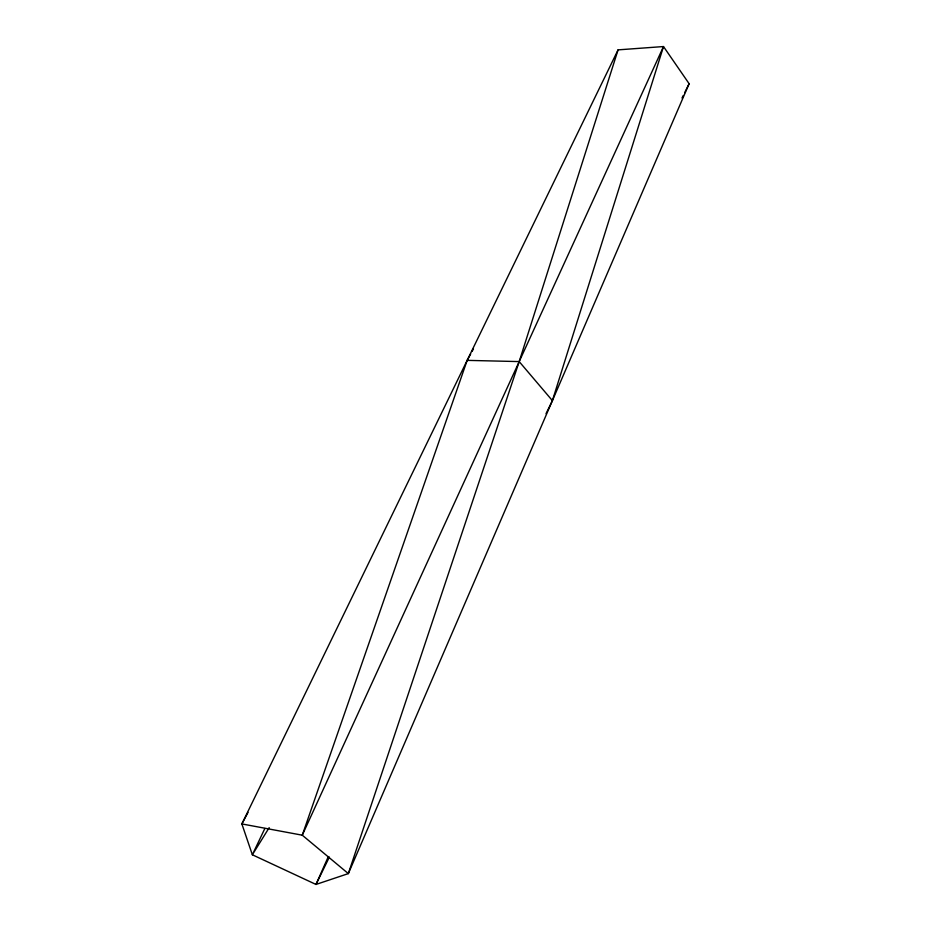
<?xml version="1.0" encoding="UTF-8"?>
<svg xmlns="http://www.w3.org/2000/svg" width="931" height="931" viewBox="0 0 931 931"><rect width="100%" height="100%" fill="white"/><g stroke="black" fill="none" stroke-linecap="round" stroke-linejoin="round"><path stroke-width="1.4" d="M546.02 413.678L552.397 400.633L663.5 46.55L618.068 49.867L241.874 823.935L252.359 854.774L315.993 884.45L348.334 873.604L689.126 83.72L663.5 46.55L302.272 835.188L348.334 873.604L519.195 361.589L618.068 49.867M470.655 354.013L467.164 360.367L302.272 835.188L241.874 823.935L248.03 812.414M328.352 856.543L315.993 884.45L329.376 857.067M264.846 828.509L252.359 854.774L269.187 827.647M682.004 98.023L683.307 95.428M684.599 92.821L689.126 83.72M472.052 351.464L473.46 348.927M467.164 360.367L519.195 361.589L552.397 400.633"/></g></svg>
